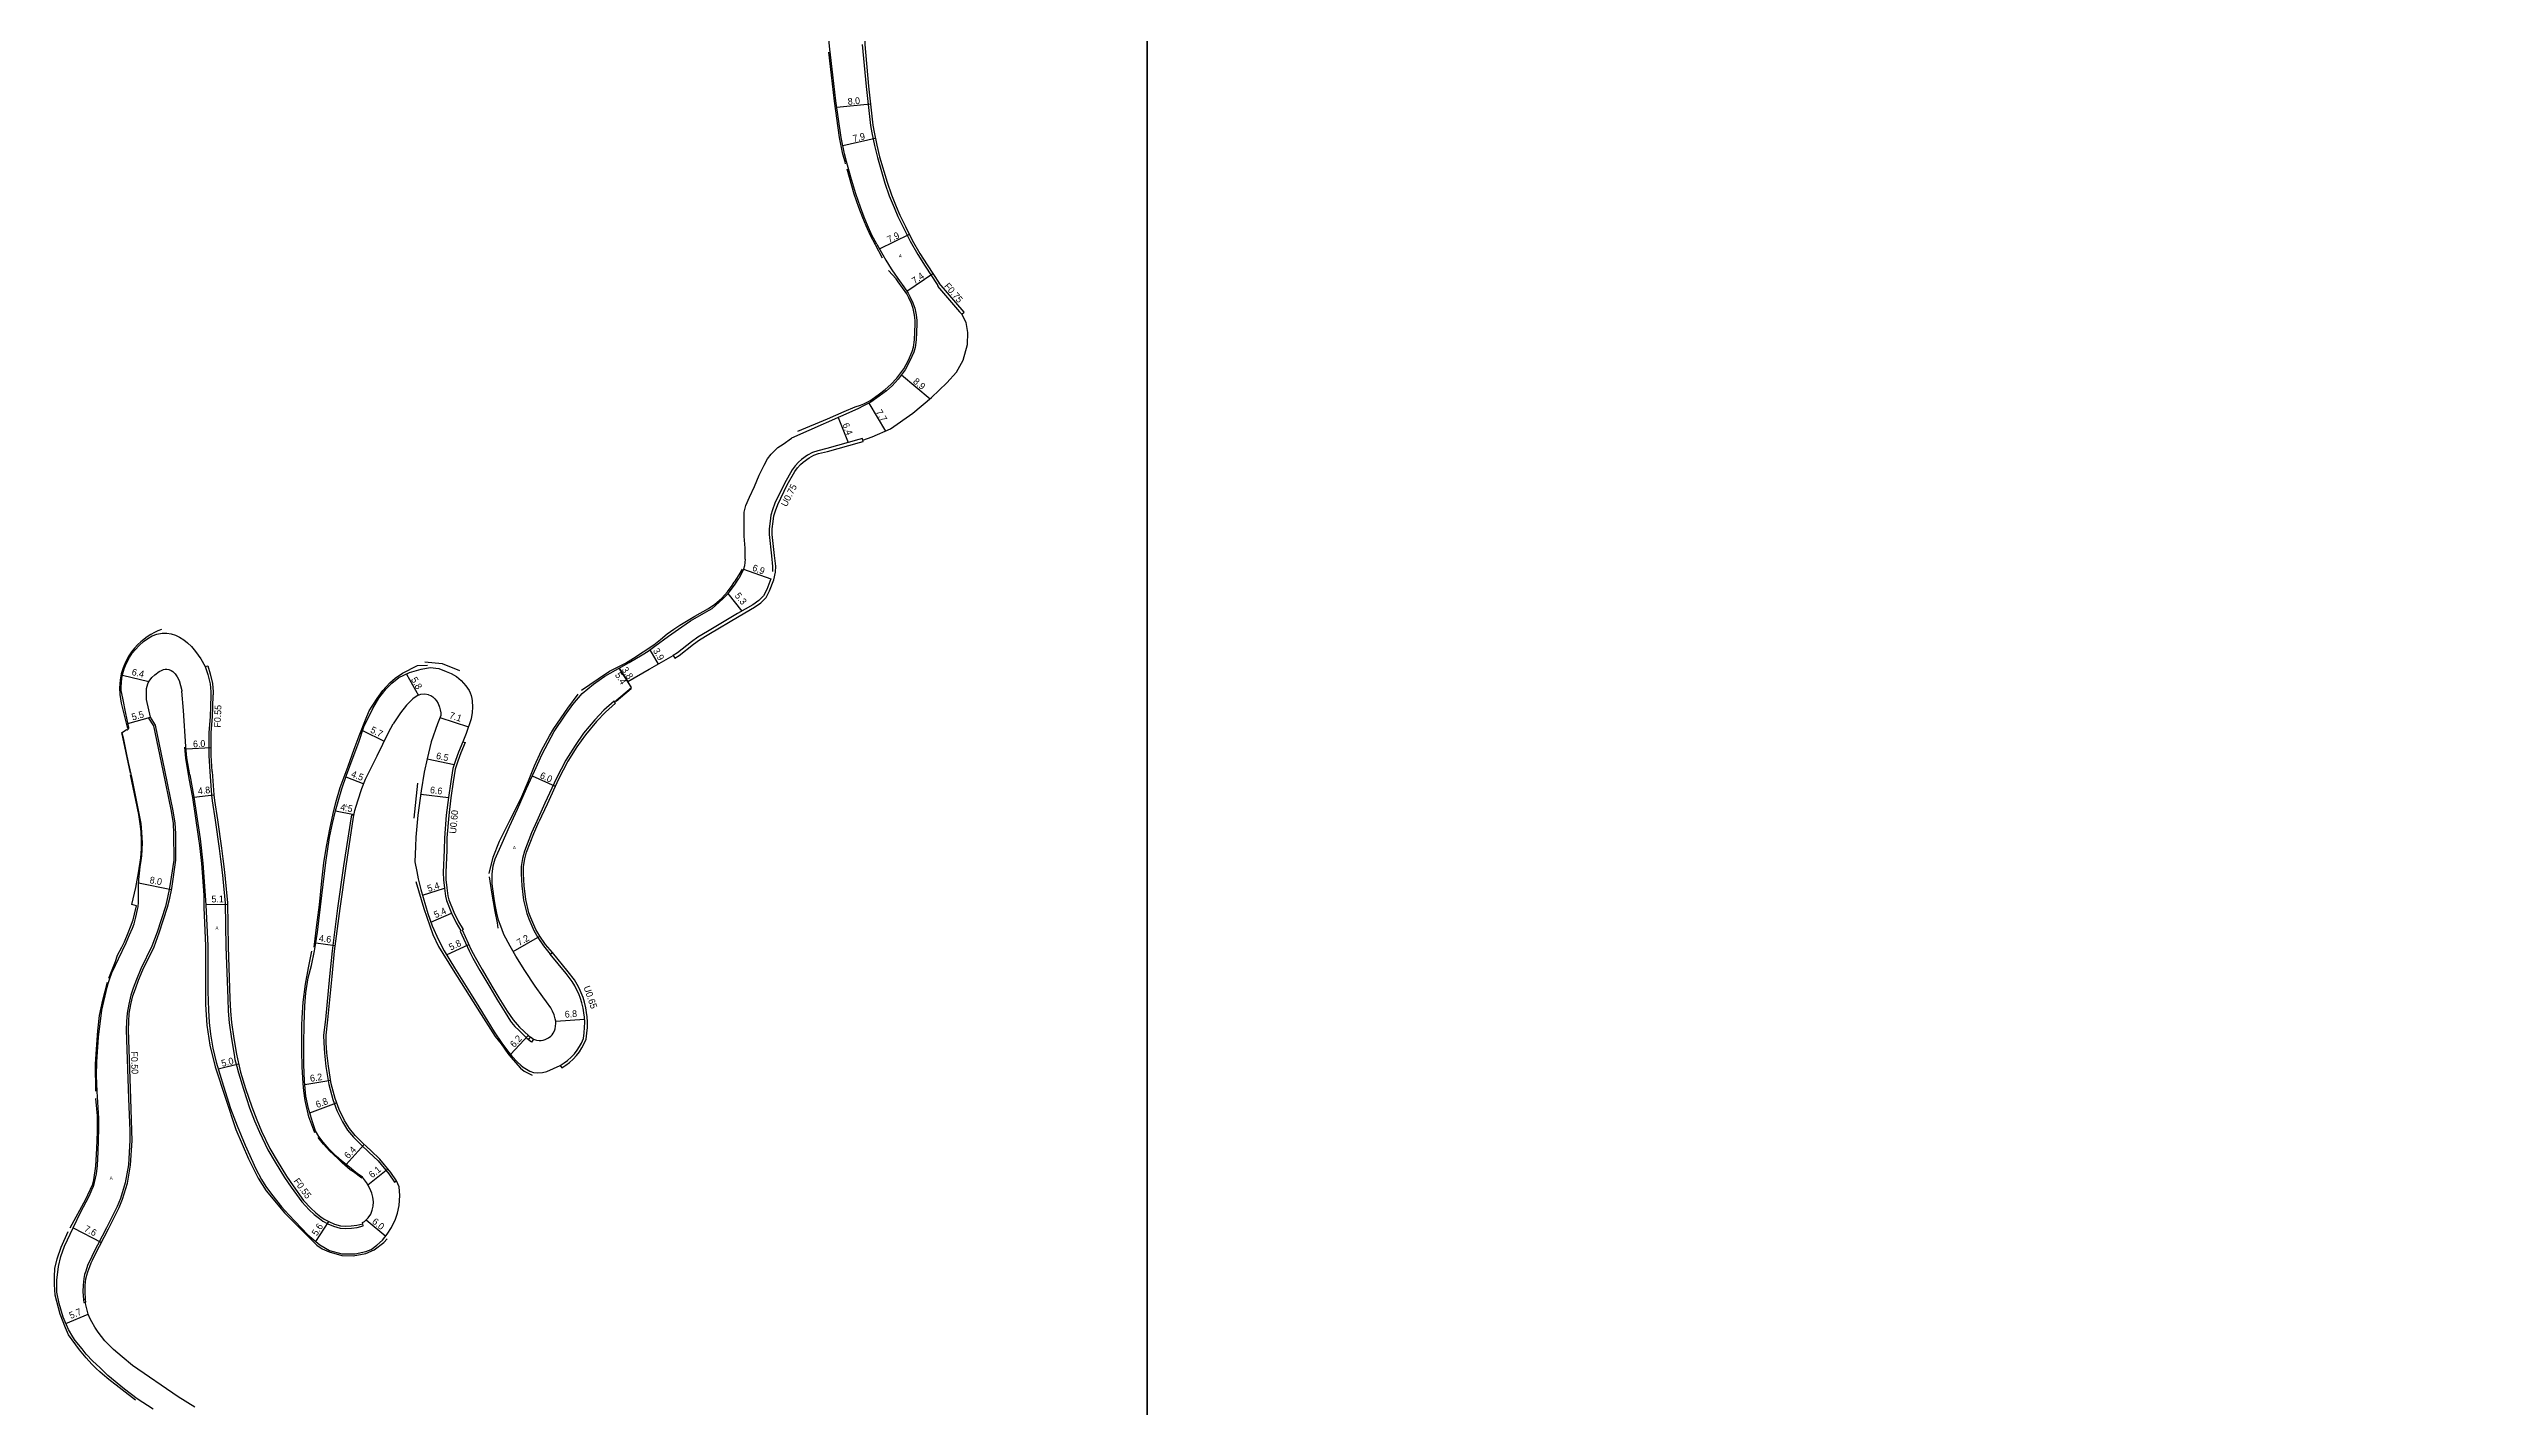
# Model space of a CAD drawing. Header units: metres. Extents: x -28000 to -24000, y -105000 to -102000.
# Drawn here: x -26660 to -26080, y -104385 to -104063 of the extents above; entities that cross this region are included whole.
import ezdxf

# ---------------------------------------------------------------- set-up
doc = ezdxf.new("R2010")
doc.units = ezdxf.units.M
doc.header["$LTSCALE"] = 2.5
for name, color, linetype in [('側溝・桝', 7, 'Continuous'), ('図郭', 7, 'Continuous'), ('幅員', 7, 'Continuous'), ('歩道・分離帯・安全施設', 7, 'Continuous'), ('舗装', 7, 'Continuous'), ('道路', 7, 'Continuous')]:
    doc.layers.add(name, color=color, linetype=linetype)
doc.styles.get("Standard").update_dxf_attribs({"font": ''})
doc.styles.add('YOKO_DECO', font='')
doc.styles.get('Standard').set_extended_font_data('@MS PGothic')
doc.styles.get('YOKO_DECO').set_extended_font_data('MS PGothic')

msp = doc.modelspace()

# ---------------------------------------------------------------- linework, layer by layer
at = {"layer": '側溝・桝'}
for points in [[(-26467.42, -104062.07), (-26466.53, -104071.98), (-26465.47, -104081.26), (-26465.18, -104082.96), (-26464.56, -104086), (-26463.86, -104088.83), (-26462.09, -104094.87), (-26461.02, -104097.9), (-26459.91, -104100.67), (-26459.04, -104102.76), (-26457.7, -104105.46), (-26456.08, -104108.67), (-26454.27, -104111.82), (-26452.57, -104114.59), (-26449.68, -104118.94), (-26449.64, -104118.99), (-26449.57, -104119.08)], [(-26449.57, -104119.08), (-26449.6, -104119.29), (-26444.4, -104125.35), (-26443.89, -104125.93)], [(-26467.29, -104155.74), (-26467.41, -104155.37), (-26468.26, -104155.64), (-26475.85, -104157.74), (-26477.97, -104158.26), (-26479.18, -104158.67), (-26480.38, -104159.3), (-26481.82, -104160.39), (-26482.55, -104160.99), (-26483.33, -104161.84), (-26484.02, -104162.79), (-26485.82, -104166.02), (-26488.11, -104170.71), (-26488.67, -104172.25), (-26489.05, -104173.57), (-26489.27, -104174.95), (-26489.47, -104176.75), (-26489.49, -104178.15), (-26488.9, -104183.17), (-26488.66, -104185.66), (-26488.7, -104186.91)], [(-26490.79, -104192.64), (-26491.94, -104193.74), (-26493.31, -104194.74), (-26496.98, -104196.86), (-26504.09, -104201.12), (-26506.36, -104202.44), (-26507.84, -104203.51), (-26511.18, -104206.17), (-26512.19, -104206.74)], [(-26489.05, -104188.65), (-26490.03, -104191.15), (-26490.79, -104192.64)], [(-26622.99, -104209.41), (-26622.34, -104211.26), (-26621.84, -104213.46), (-26621.69, -104215.39), (-26621.67, -104216.14)], [(-26621.67, -104216.14), (-26621.73, -104218.97), (-26621.85, -104221.2), (-26622.12, -104225.12), (-26622.12, -104230.51), (-26621.89, -104234.28), (-26621.5, -104239.85), (-26621.32, -104241.18), (-26620.61, -104245.76)], [(-26635.97, -104221.35), (-26636.39, -104221.61), (-26635.25, -104223.42), (-26633.04, -104234.05), (-26631.07, -104243.64), (-26630.62, -104246.55), (-26630.47, -104248.97), (-26630.44, -104255.23), (-26631.44, -104261.84), (-26631.9, -104264.13), (-26632.42, -104266.25), (-26634.38, -104272.31), (-26635.6, -104275.6), (-26638.21, -104280.98), (-26639.29, -104283.51), (-26640.02, -104285.53), (-26640.62, -104287.24), (-26641.11, -104289.34), (-26641.49, -104291.5), (-26641.64, -104293.45), (-26641.69, -104295.47), (-26641.13, -104311.71), (-26640.86, -104319.36), (-26640.82, -104321.6), (-26641.18, -104327.43), (-26641.93, -104331.67), (-26643.03, -104335.36), (-26643.83, -104337.31), (-26646.33, -104342.35), (-26649.49, -104348.45), (-26650.17, -104349.8), (-26650.45, -104350.41), (-26650.83, -104351.27), (-26651.3, -104352.58), (-26651.54, -104353.4), (-26651.74, -104354.37), (-26651.91, -104355.94), (-26651.96, -104357.43), (-26651.85, -104359.4)], [(-26526.1, -104217.74), (-26526.2, -104217.63), (-26528.6, -104219.76), (-26530.76, -104222.01), (-26533.4, -104225.21), (-26535.44, -104228.07), (-26537.6, -104231.56), (-26539.84, -104235.85), (-26542.56, -104241.73), (-26544.47, -104245.98), (-26545.73, -104248.76), (-26547.42, -104253.15), (-26547.89, -104254.84), (-26548.17, -104256.72), (-26548.22, -104258.52), (-26548.03, -104261.35), (-26547.6, -104264.69), (-26546.87, -104267.85), (-26546.41, -104269.15), (-26545.21, -104271.89), (-26544.27, -104273.57), (-26542.91, -104275.55), (-26541.31, -104277.54)], [(-26562.04, -104227.2), (-26563.04, -104229.64), (-26563.75, -104231.63), (-26564.37, -104233.56), (-26564.85, -104236.58), (-26565.43, -104240.42), (-26565.93, -104244.6), (-26566.37, -104249.94), (-26566.41, -104252.84), (-26566.62, -104258.17), (-26566.59, -104259.89), (-26566.36, -104261.9), (-26566.13, -104263.81), (-26565.87, -104264.83), (-26564.65, -104267.79), (-26563.55, -104270.1), (-26562.46, -104271.97)], [(-26620.61, -104245.76), (-26619.69, -104252.47), (-26619.35, -104255.02), (-26619.12, -104256.8), (-26618.84, -104259.62), (-26618.84, -104259.7)], [(-26587.8, -104244.69), (-26588.38, -104244.59), (-26588.46, -104245), (-26590.25, -104256.6), (-26591.64, -104266.59), (-26592.97, -104276.76), (-26593.55, -104282.79), (-26594.54, -104292.98), (-26594.96, -104296.69), (-26594.95, -104298.52), (-26594.79, -104300.94), (-26594.42, -104304.12), (-26593.72, -104308.36), (-26592.82, -104311.91), (-26591.84, -104314.53), (-26590.51, -104317.21), (-26589.31, -104319.17), (-26587.92, -104320.89), (-26586.1, -104322.7), (-26584.22, -104324.44), (-26582.06, -104326.44), (-26579.55, -104329.55), (-26578.21, -104331.51), (-26577.72, -104331.18)], [(-26618.84, -104259.7), (-26618.29, -104265.41), (-26618.11, -104275.81)], [(-26562.46, -104271.97), (-26562.65, -104272.06), (-26560.51, -104276.74), (-26559.61, -104278.5), (-26557.94, -104281.41), (-26555.63, -104285.37), (-26553.95, -104288.17), (-26551.97, -104291.31), (-26550.74, -104293.4), (-26550.49, -104293.72)], [(-26618.11, -104275.81), (-26617.68, -104288.03), (-26617.55, -104291.03), (-26617.32, -104293.78), (-26616.81, -104297.57), (-26616.16, -104301.28), (-26615.95, -104302.43), (-26615.5, -104304.14), (-26615.15, -104305.63), (-26613.94, -104309.49), (-26612.51, -104313.88), (-26611.32, -104316.97), (-26610.14, -104319.69), (-26608.16, -104323.83), (-26606.45, -104326.76), (-26604.21, -104330.4), (-26602.65, -104332.72), (-26600.15, -104336.2), (-26598.41, -104338.04), (-26597.19, -104339.19), (-26595.97, -104340.15), (-26595.13, -104340.72), (-26593.99, -104341.37), (-26592.6, -104341.97), (-26591.05, -104342.42), (-26589.71, -104342.49), (-26588.39, -104342.43), (-26587.01, -104342.23), (-26585.58, -104341.89), (-26585.7, -104341.35)], [(-26538.94, -104303.88), (-26537.98, -104303.28), (-26537.18, -104302.68), (-26536.34, -104301.92), (-26535.59, -104301.12), (-26534.94, -104300.28), (-26534.38, -104299.41), (-26533.93, -104298.58), (-26533.45, -104297.46), (-26533.25, -104296.13), (-26533.16, -104294.89), (-26533.15, -104293.6), (-26533.23, -104292.46), (-26533.37, -104291.41), (-26533.52, -104290.31), (-26533.81, -104289.06), (-26534.15, -104287.99), (-26534.56, -104286.9), (-26535.05, -104285.85), (-26535.48, -104285.03), (-26536.12, -104283.99), (-26537.56, -104282.09), (-26541.31, -104277.54), (-26540.81, -104277.13)], [(-26550.49, -104293.72), (-26549.7, -104294.66), (-26548.75, -104295.55), (-26546.74, -104297.51), (-26546.41, -104297.76)], [(-26545.96, -104297.12), (-26545.24, -104297.64), (-26545.75, -104298.35), (-26546.47, -104297.84), (-26545.98, -104297.16)], [(-26545.98, -104297.16), (-26545.96, -104297.12)]]:
    msp.add_lwpolyline(points, dxfattribs=at)
msp.add_lwpolyline([(-26651.35, -104359.3), (-26651.85, -104359.4), (-26651.73, -104360.04), (-26651.23, -104359.94)], close=True, dxfattribs=at)
at = {"layer": '図郭'}
for points in [[(-27200, -104400), (-26400, -104400), (-26400, -103800), (-27200, -103800)], [(-26400, -104400), (-25600, -104400), (-25600, -103800), (-26400, -103800)]]:
    msp.add_lwpolyline(points, close=True, dxfattribs=at)
at = {"layer": '幅員'}
for points in [[(-26473.44, -104076.87), (-26465.49, -104076.11)], [(-26472.06, -104085.98), (-26464.35, -104084.22)], [(-26463.34, -104110.49), (-26456.28, -104107.01)], [(-26456.87, -104120.47), (-26450.75, -104116.3)], [(-26458.13, -104140.27), (-26451.32, -104145.96)], [(-26465.85, -104147.01), (-26461.89, -104153.61)], [(-26473.12, -104150.42), (-26470.73, -104156.32)], [(-26495.53, -104186.29), (-26489.05, -104188.65)], [(-26499.24, -104192.1), (-26495.93, -104196.26)], [(-26517.7, -104205.42), (-26515.76, -104208.79)], [(-26642.56, -104211.44), (-26636.31, -104212.9)], [(-26575.37, -104211.16), (-26572.5, -104216.22)], [(-26525, -104209.75), (-26522.96, -104212.94)], [(-26641.28, -104222.92), (-26635.97, -104221.35)], [(-26567.42, -104221.44), (-26560.67, -104223.67)], [(-26627.52, -104228.87), (-26621.57, -104228.59)], [(-26585.73, -104224.57), (-26580.6, -104227.08)], [(-26570.45, -104231.26), (-26564.05, -104232.58)], [(-26625.72, -104240.35), (-26620.95, -104239.79)], [(-26589.67, -104235.5), (-26585.46, -104237.15)], [(-26571.94, -104239.6), (-26565.43, -104240.42)], [(-26545.56, -104235.25), (-26540.1, -104237.73)], [(-26592.18, -104243.6), (-26587.75, -104244.41)], [(-26638.77, -104260.6), (-26630.98, -104262.18)], [(-26571.54, -104263.56), (-26566.36, -104261.9)], [(-26622.83, -104265.74), (-26617.74, -104265.65)], [(-26569.56, -104269.96), (-26564.65, -104267.79)], [(-26596.79, -104274.84), (-26592.21, -104275.44)], [(-26565.87, -104277.65), (-26560.57, -104275.22)], [(-26550.05, -104276.92), (-26543.8, -104273.28)], [(-26540, -104293.42), (-26533.2, -104292.95)], [(-26550.7, -104301.29), (-26546.48, -104296.72)], [(-26619.91, -104304.64), (-26615.09, -104303.47)], [(-26599.43, -104308.4), (-26593.28, -104307.38)], [(-26598.22, -104315.13), (-26591.88, -104312.75)], [(-26589.66, -104327.32), (-26585.33, -104322.61)], [(-26584.52, -104332.17), (-26579.78, -104328.34)], [(-26654.25, -104342.33), (-26647.53, -104345.8)], [(-26596.83, -104345.57), (-26593.74, -104340.87)], [(-26584.91, -104340.48), (-26580.27, -104344.3)], [(-26655.98, -104364.98), (-26650.7, -104362.75)]]:
    msp.add_lwpolyline(points, dxfattribs=at)
at = {"layer": '幅員', "flags": 128}
msp.add_lwpolyline([(-26522.07, -104214.32), (-26525, -104209.75)], dxfattribs=at)
at = {"layer": '歩道・分離帯・安全施設'}
for points in [[(-26471.37, -104090.36), (-26471.51, -104089.88), (-26472, -104088.02), (-26472.78, -104084.1), (-26473.99, -104075.45), (-26474.71, -104069.29), (-26475.33, -104063.9)], [(-26462.61, -104112.66), (-26464.29, -104109.51), (-26465.45, -104107.33), (-26466.49, -104105.01), (-26467.32, -104103.08), (-26468.21, -104100.7), (-26469.31, -104097.53), (-26470.48, -104093.54), (-26470.98, -104091.62)], [(-26482.66, -104153.68), (-26475.64, -104150.69), (-26471.68, -104148.99), (-26469.14, -104147.85), (-26467.83, -104147.5), (-26467.04, -104147.17), (-26465.64, -104146.44), (-26463.69, -104145.07), (-26461.98, -104143.75), (-26460.63, -104142.6), (-26459.24, -104141.08), (-26457.61, -104138.89), (-26456.49, -104136.79), (-26455.6, -104134.77), (-26455.31, -104133.73), (-26455.1, -104131.99), (-26454.91, -104128.32), (-26454.9, -104127.45), (-26455.05, -104126.17), (-26455.4, -104124.61), (-26455.79, -104123.42), (-26456.42, -104122.06), (-26456.91, -104121.15), (-26457.88, -104119.68), (-26458.92, -104118.29), (-26459.43, -104117.57), (-26461.22, -104115.6)], [(-26495.87, -104186.3), (-26496.64, -104187.65), (-26497.74, -104189.38)], [(-26521.56, -104207.41), (-26516.76, -104204.24), (-26515.22, -104202.99), (-26513.59, -104201.67), (-26512.06, -104200.56), (-26510.64, -104199.59), (-26507.11, -104197.44), (-26503.87, -104195.66), (-26502.37, -104194.61), (-26500.66, -104193.17), (-26499.31, -104191.73), (-26498.22, -104190.21), (-26497.74, -104189.38)], [(-26633.34, -104200.63), (-26634.2, -104200.97), (-26635.03, -104201.35), (-26635.9, -104201.82), (-26636.72, -104202.34), (-26637.47, -104202.88), (-26638.27, -104203.53), (-26638.95, -104204.18), (-26639.72, -104205.02), (-26640.42, -104205.9), (-26641.08, -104206.88), (-26641.89, -104208.38), (-26642.43, -104209.68), (-26642.86, -104211.12), (-26643.15, -104212.61), (-26643.3, -104214.44), (-26643.24, -104216.05), (-26642.92, -104218.06), (-26641.38, -104224.06)], [(-26597.19, -104275.89), (-26596.59, -104270.54), (-26595.97, -104265.86), (-26595.4, -104260.17), (-26594.92, -104255.89), (-26594.28, -104251.98), (-26593.47, -104247.92), (-26592.73, -104244.2), (-26592.09, -104241.61), (-26591.03, -104238.07), (-26589.15, -104232.98), (-26587.73, -104228.97), (-26586.57, -104225.77), (-26585.05, -104222.04), (-26584.17, -104219.9), (-26582.26, -104216.95), (-26580.94, -104215.06), (-26579.28, -104213.28), (-26578.02, -104212.18), (-26576.32, -104210.95), (-26572.74, -104209.18), (-26570.35, -104209.1)], [(-26570.96, -104208.3), (-26566.91, -104208.7), (-26562.77, -104210.33)], [(-26529.98, -104212.32), (-26527.3, -104210.48), (-26523.45, -104208.63), (-26521.56, -104207.41)], [(-26555.75, -104258.44), (-26554.84, -104254.51), (-26553.32, -104250.72), (-26551.56, -104247.24), (-26550.8, -104245.73), (-26549.75, -104243.73), (-26548.07, -104240.15), (-26546.49, -104236.49), (-26545.04, -104232.9), (-26543.37, -104229.29), (-26541.48, -104225.79), (-26540.42, -104224.03), (-26537.12, -104219.25), (-26534.67, -104215.9)], [(-26533.92, -104214.99), (-26529.98, -104212.32)], [(-26522.14, -104214.64), (-26525.71, -104217.69)], [(-26640.72, -104234.65), (-26642.73, -104225.04)], [(-26627.91, -104228.45), (-26627.66, -104231.08), (-26626.86, -104235.88), (-26626.04, -104240.4), (-26624.61, -104250.22)], [(-26645.79, -104283.21), (-26644.26, -104279.23), (-26643.74, -104277.78), (-26642.76, -104275.83), (-26642.1, -104274.56), (-26641.2, -104272.46), (-26640.65, -104271.05), (-26640.07, -104269.36), (-26639.74, -104268.05), (-26639.3, -104266.04), (-26640.37, -104265.75), (-26639.45, -104261.76), (-26638.76, -104258.23), (-26638.26, -104254.67), (-26638.08, -104252.55), (-26638.06, -104250.64), (-26638.14, -104248.52), (-26638.37, -104246.63), (-26638.74, -104244.46), (-26639.74, -104239.54), (-26640.68, -104235.01)], [(-26572.76, -104237.03), (-26573.62, -104245.31)], [(-26624.61, -104250.22), (-26624.37, -104251.76), (-26623.9, -104256.02)], [(-26623.9, -104256.02), (-26623.3, -104263.53), (-26623.29, -104266.45), (-26622.95, -104275.52)], [(-26573.13, -104260.3), (-26571.27, -104266.73), (-26569.08, -104272.84), (-26567.79, -104275.68), (-26564.31, -104281.3), (-26557.69, -104291.77), (-26554.31, -104296.98), (-26552.96, -104298.77)], [(-26553.67, -104271.37), (-26553.77, -104270.13), (-26554.34, -104267.44), (-26555.07, -104263.3), (-26555.7, -104259.22)], [(-26622.95, -104275.52), (-26622.95, -104281.09), (-26622.89, -104289.45), (-26622.62, -104294.33), (-26621.93, -104299.06), (-26620.67, -104304.17), (-26615.78, -104319.04), (-26612.75, -104326), (-26610.44, -104330.54), (-26608.54, -104333.6), (-26604.15, -104338.84), (-26598.64, -104344.42), (-26596.54, -104346.42), (-26595.3, -104347.29), (-26593.67, -104348.03), (-26590.62, -104348.85), (-26587.93, -104348.99), (-26584.99, -104348.43), (-26583.02, -104347.55), (-26580.68, -104345.83), (-26579.88, -104344.91)], [(-26597.04, -104319.87), (-26598.46, -104316.01), (-26599.34, -104312.17), (-26599.67, -104309.87), (-26599.83, -104308.17), (-26600.02, -104304.18), (-26600.11, -104300.41), (-26600.12, -104296.24), (-26600.09, -104294.36), (-26600.03, -104292.62), (-26599.83, -104288.85), (-26599.27, -104284.66), (-26598.53, -104280.79), (-26597.72, -104276.79)], [(-26648.89, -104310), (-26648.98, -104303.54), (-26648.76, -104300.03), (-26648.41, -104295.7), (-26648, -104292.02), (-26647.27, -104288.42), (-26646.15, -104284.14)], [(-26552.96, -104298.77), (-26551.38, -104301.05), (-26550.64, -104301.93), (-26548.36, -104304.55)], [(-26548.36, -104304.55), (-26547.48, -104305.22), (-26545.6, -104306.18)], [(-26654.95, -104342.33), (-26651.28, -104335.56), (-26650.75, -104334.48), (-26649.63, -104331.99), (-26649.36, -104330.98), (-26648.93, -104327.74), (-26648.64, -104323.53), (-26648.48, -104319.59), (-26648.52, -104315.81), (-26648.87, -104311.73)], [(-26585.88, -104330.54), (-26587.89, -104329.06), (-26588.67, -104328.59), (-26590.54, -104326.95), (-26591.63, -104325.94), (-26593.56, -104324.09), (-26594.98, -104322.54), (-26596.24, -104320.94)], [(-26639.47, -104383.16), (-26645.82, -104378.23), (-26647.33, -104377), (-26647.97, -104376.44), (-26648.81, -104375.67), (-26649.83, -104374.65), (-26651.2, -104373.15), (-26652.78, -104371.21), (-26655.33, -104367.7), (-26656.07, -104366), (-26657.31, -104362.79), (-26658.53, -104358.25), (-26658.69, -104355.78), (-26658.71, -104353.93), (-26658.62, -104351.95), (-26658.03, -104349.64), (-26657.14, -104346.89), (-26655.41, -104343.2)]]:
    msp.add_lwpolyline(points, dxfattribs=at)
at = {"layer": '道路'}
for points in [[(-26463.97, -104109.35), (-26465.14, -104107.18), (-26466.17, -104104.87), (-26467, -104102.95), (-26467.88, -104100.58), (-26468.98, -104097.43), (-26470.15, -104093.45), (-26471.17, -104089.79), (-26471.67, -104087.95), (-26472.44, -104084.05), (-26473.65, -104075.41), (-26474.37, -104069.25), (-26475.07, -104063.19), (-26475.85, -104056.17), (-26476.26, -104052.38), (-26476.57, -104049.66), (-26476.69, -104048.22), (-26476.78, -104046.16)], [(-26466.97, -104048.36), (-26466.92, -104053.31), (-26466.85, -104062.04), (-26465.97, -104071.93), (-26464.91, -104081.18), (-26464.62, -104082.85), (-26464.01, -104085.88), (-26463.31, -104088.68), (-26461.55, -104094.69), (-26460.49, -104097.7), (-26459.39, -104100.45), (-26458.52, -104102.52), (-26457.19, -104105.2), (-26455.58, -104108.4), (-26453.78, -104111.53), (-26452.09, -104114.28), (-26449.21, -104118.62)], [(-26463.97, -104109.35), (-26461.87, -104113.12), (-26460.57, -104115.23), (-26459.53, -104116.73), (-26458.59, -104118.05), (-26457.55, -104119.44), (-26456.56, -104120.94), (-26456.06, -104121.88), (-26455.42, -104123.27), (-26455.01, -104124.5), (-26454.65, -104126.1), (-26454.49, -104127.43), (-26454.5, -104128.33), (-26454.7, -104132.03), (-26454.91, -104133.81), (-26455.22, -104134.91), (-26456.13, -104136.97), (-26457.27, -104139.11), (-26458.92, -104141.34), (-26460.35, -104142.89), (-26461.72, -104144.06), (-26463.45, -104145.39), (-26465.43, -104146.79), (-26467.12, -104147.67), (-26468.51, -104148.39), (-26484.21, -104155.29)], [(-26481.4, -104160.99), (-26479.99, -104159.92), (-26478.89, -104159.35), (-26477.76, -104158.96), (-26475.66, -104158.44), (-26468.05, -104156.34), (-26467.19, -104156.06), (-26467.29, -104155.74), (-26465.06, -104155.02), (-26460.74, -104153.1), (-26455.47, -104149.39), (-26451.01, -104145.7), (-26447.37, -104142.17), (-26445.09, -104139.64), (-26443.5, -104136.86), (-26442.49, -104133.15), (-26442.43, -104130.27), (-26442.83, -104127.91), (-26443.89, -104125.93), (-26443.34, -104125.46), (-26449.21, -104118.62)], [(-26495.15, -104183.92), (-26495.13, -104181.37), (-26495.39, -104178.53), (-26495.42, -104175.23), (-26495.37, -104172.86), (-26495.01, -104171.26), (-26494.14, -104169.24), (-26492.94, -104166.71), (-26491.8, -104164.05), (-26490.64, -104161.71), (-26489.83, -104160.22), (-26488.99, -104159.07), (-26487.43, -104157.5), (-26486.17, -104156.69), (-26484.21, -104155.29)], [(-26487.98, -104187), (-26487.93, -104185.63), (-26488.18, -104183.1), (-26488.76, -104178.12), (-26488.75, -104176.79), (-26488.54, -104175.05), (-26488.33, -104173.72), (-26487.98, -104172.48), (-26487.43, -104171), (-26485.17, -104166.36), (-26483.4, -104163.18), (-26482.76, -104162.3), (-26482.05, -104161.52), (-26481.4, -104160.99)], [(-26519.56, -104206.62), (-26518.15, -104205.77), (-26516.58, -104204.57), (-26513.28, -104202.16), (-26510.16, -104200), (-26508.06, -104198.53), (-26504.38, -104196.44), (-26502.93, -104195.64), (-26500.44, -104193.32), (-26499.77, -104192.67), (-26498.88, -104191.72), (-26497.52, -104189.86), (-26496.68, -104188.55)], [(-26495.15, -104183.92), (-26495.31, -104185.56), (-26495.53, -104186.29), (-26496.15, -104187.69), (-26496.68, -104188.55)], [(-26490.16, -104193.01), (-26489.36, -104191.45), (-26488.34, -104188.85), (-26487.98, -104187)], [(-26517.86, -104210), (-26517.71, -104209.91), (-26512.19, -104206.74), (-26511.83, -104207.38), (-26510.77, -104206.77), (-26507.4, -104204.09), (-26505.96, -104203.05), (-26503.72, -104201.75), (-26496.61, -104197.49), (-26492.91, -104195.36), (-26491.47, -104194.3), (-26490.23, -104193.12), (-26490.16, -104193.01)], [(-26635.32, -104385.25), (-26639.07, -104382.82), (-26642.13, -104380.58), (-26646.03, -104377.33), (-26647.92, -104375.44), (-26649.6, -104373.9), (-26651.18, -104372.26), (-26652.17, -104371.03), (-26653.75, -104369.03), (-26654.35, -104368.18), (-26655.37, -104366.43), (-26656.61, -104363.47), (-26657.58, -104360.27), (-26658.09, -104357.57), (-26658.13, -104354.75), (-26657.72, -104351.48), (-26657.18, -104349.15), (-26656.35, -104346.71), (-26654.25, -104342.33), (-26652.44, -104338.55), (-26651.22, -104336.18), (-26650.4, -104334.67), (-26649.82, -104333.37), (-26649.47, -104332.43), (-26649.21, -104331.61), (-26648.72, -104329.53), (-26648.48, -104327.56), (-26648.32, -104324.37), (-26648.23, -104321.59), (-26648.16, -104318.88), (-26648.2, -104316.36), (-26648.57, -104310.07), (-26648.76, -104306.34), (-26648.69, -104303.03), (-26648.28, -104297.19), (-26647.5, -104290.78), (-26646.24, -104285.35), (-26646, -104284.5), (-26645.66, -104283.51), (-26645.08, -104281.91), (-26644.25, -104280.12), (-26643.53, -104278.64), (-26641.71, -104274.87), (-26640.9, -104272.96), (-26640.22, -104271.33), (-26639.82, -104270.32), (-26639.4, -104268.73), (-26639, -104266.92), (-26638.89, -104266.32), (-26638.78, -104265.22), (-26638.81, -104262.19), (-26638.8, -104261.37), (-26638.75, -104259.81), (-26638.41, -104256.82), (-26638.14, -104255.36), (-26638.03, -104254.25), (-26637.94, -104252.76), (-26637.88, -104251.16), (-26637.97, -104248.61), (-26638.16, -104246.56), (-26639.23, -104241.06), (-26640.32, -104235.89), (-26641.13, -104232.08), (-26641.69, -104229.41), (-26642.23, -104226.64), (-26642.63, -104224.98), (-26641.6, -104224.3), (-26641.5, -104224.37), (-26641.41, -104224.39), (-26641.29, -104224.34), (-26641.2, -104224.25), (-26641.14, -104224.14), (-26641.09, -104224), (-26641.09, -104223.82), (-26641.79, -104220.51), (-26642.54, -104216.87), (-26642.88, -104215.1), (-26642.89, -104214.21), (-26642.84, -104213.15), (-26642.71, -104212.12), (-26642.48, -104211.03), (-26642.17, -104209.97), (-26641.86, -104209.14), (-26641.42, -104208.17), (-26640.92, -104207.26), (-26640.26, -104206.25), (-26639.54, -104205.33), (-26638.67, -104204.41), (-26637.63, -104203.49), (-26636.57, -104202.73), (-26635.53, -104202.11), (-26634.42, -104201.73), (-26633.2, -104201.52), (-26632.1, -104201.51), (-26631.05, -104201.66), (-26630.06, -104201.95), (-26629.05, -104202.41), (-26628.08, -104203.07), (-26627.16, -104203.81), (-26626.25, -104204.68), (-26625.28, -104205.8), (-26624.06, -104207.58), (-26622.99, -104209.41), (-26622.41, -104209.19), (-26621.8, -104211.11), (-26621.29, -104213.38), (-26621.14, -104215.37), (-26621.12, -104216.13)], [(-26625.46, -104384.8), (-26629.38, -104382.35), (-26640.22, -104374.94), (-26642.63, -104372.87), (-26644.69, -104371.12), (-26646.79, -104369.07), (-26648.33, -104367.08), (-26649.16, -104365.89), (-26649.88, -104364.58), (-26650.28, -104363.73), (-26650.68, -104362.79), (-26651.05, -104361.5), (-26651.39, -104359.98), (-26651.23, -104359.94), (-26651.35, -104359.3), (-26651.44, -104357.43), (-26651.39, -104355.98), (-26651.23, -104354.45), (-26651.04, -104353.52), (-26650.81, -104352.74), (-26650.35, -104351.46), (-26649.98, -104350.62), (-26649.71, -104350.03), (-26649.03, -104348.69), (-26645.87, -104342.58), (-26643.37, -104337.52), (-26642.55, -104335.54), (-26641.42, -104331.78), (-26640.66, -104327.49), (-26640.31, -104321.62), (-26640.34, -104319.35), (-26640.62, -104311.69), (-26641.17, -104295.47), (-26641.12, -104293.48), (-26640.98, -104291.56), (-26640.61, -104289.44), (-26640.13, -104287.39), (-26639.54, -104285.71), (-26638.81, -104283.7), (-26637.74, -104281.19), (-26635.12, -104275.8), (-26633.89, -104272.48), (-26631.93, -104266.39), (-26631.4, -104264.25), (-26630.93, -104261.93), (-26629.93, -104255.26), (-26629.95, -104248.96), (-26630.11, -104246.49), (-26630.56, -104243.54), (-26632.53, -104233.94), (-26634.75, -104223.27), (-26635.97, -104221.35), (-26636.86, -104217.18), (-26636.93, -104215.54), (-26636.87, -104214.62), (-26636.56, -104213.49), (-26636.31, -104212.9), (-26636.04, -104212.5), (-26635.61, -104211.99), (-26634.92, -104211.35), (-26633.89, -104210.57), (-26633.33, -104210.29), (-26632.89, -104210.11), (-26632.51, -104210.03), (-26632.11, -104210.02), (-26631.6, -104210.1), (-26631.09, -104210.31), (-26630.68, -104210.56), (-26630.09, -104211.11), (-26629.6, -104211.8), (-26629.18, -104212.71), (-26628.82, -104213.85), (-26628.53, -104215.09), (-26628.5, -104215.26)], [(-26583.29, -104219.3), (-26581.86, -104216.88), (-26580.19, -104214.71), (-26578.8, -104213.33), (-26577.12, -104212.01), (-26574.62, -104210.8), (-26571.86, -104209.99), (-26569.77, -104209.63), (-26567.66, -104209.82), (-26565.93, -104210.53)], [(-26565.93, -104210.53), (-26564.73, -104211.01), (-26563.54, -104211.76), (-26562.37, -104212.73), (-26561.26, -104213.99), (-26560.54, -104215.09), (-26560.25, -104215.63), (-26560.02, -104216.24), (-26559.84, -104216.95), (-26559.76, -104217.55), (-26559.73, -104218.98), (-26559.77, -104220.31), (-26560.03, -104221.74), (-26561.19, -104225.27), (-26562.04, -104227.2), (-26561.48, -104227.42)], [(-26549.03, -104243.17), (-26546.94, -104238.25), (-26545.06, -104234.17), (-26543.24, -104230.12), (-26540.38, -104224.78), (-26537.76, -104220.92), (-26535.95, -104218.4), (-26533.78, -104215.8), (-26531.1, -104213.54), (-26528.39, -104211.65), (-26522.62, -104208.41), (-26519.56, -104206.62)], [(-26525.83, -104218.04), (-26526.1, -104217.74), (-26522.07, -104214.32), (-26522.96, -104212.94), (-26517.86, -104210)], [(-26626.65, -104235.01), (-26627.32, -104231.03), (-26627.57, -104228.34), (-26628.17, -104219.8), (-26628.5, -104215.26)], [(-26621.34, -104234.25), (-26621.57, -104230.49), (-26621.57, -104225.13), (-26621.3, -104221.23), (-26621.18, -104218.99), (-26621.12, -104216.13)], [(-26570.15, -104216.08), (-26571.03, -104215.92), (-26572.02, -104215.99), (-26572.81, -104216.36), (-26573.8, -104217.04), (-26575.33, -104218.52), (-26576.74, -104220.35), (-26578.5, -104222.99)], [(-26570.15, -104216.08), (-26569.61, -104216.27), (-26569.12, -104216.56), (-26568.65, -104217.01), (-26568.26, -104217.49), (-26567.84, -104218.18), (-26567.49, -104219.01), (-26567.33, -104219.65), (-26567.24, -104220.33), (-26567.24, -104220.96), (-26567.99, -104222.96), (-26569.5, -104227.23), (-26570.45, -104231.26), (-26571.15, -104234.39), (-26571.83, -104238.83), (-26572.64, -104244.6), (-26573.12, -104249.78), (-26573.21, -104252), (-26573.34, -104255.63), (-26572.93, -104257.9), (-26572.57, -104259.68), (-26571.94, -104262.17), (-26570.28, -104267.87), (-26569.26, -104270.81), (-26567.79, -104274.14), (-26566.42, -104276.73), (-26564, -104280.77), (-26560.03, -104287.05), (-26558.21, -104289.99), (-26554.6, -104295.91), (-26552.75, -104298.61)], [(-26622.35, -104275.53), (-26622.34, -104279.55), (-26622.36, -104286.39), (-26622.24, -104290.8), (-26622.09, -104293.7), (-26621.73, -104296.46), (-26621.19, -104299.76), (-26620.37, -104303.11), (-26618.68, -104308.77), (-26617.01, -104314.04), (-26615.47, -104318.19), (-26613.5, -104322.74), (-26611.03, -104328.34), (-26609.68, -104330.91), (-26608.65, -104332.54), (-26607.34, -104334.35), (-26604.93, -104337.34), (-26603.2, -104339.23), (-26598.71, -104343.98), (-26595.86, -104346.38), (-26593.57, -104347.68), (-26590.67, -104348.46), (-26587.47, -104348.49), (-26585, -104347.96), (-26583.69, -104347.45), (-26582.36, -104346.48), (-26581.04, -104345.23), (-26579.92, -104343.87), (-26578.88, -104342.27), (-26577.94, -104340.29), (-26577.48, -104338.89), (-26577.08, -104337.01), (-26576.92, -104334.71), (-26577.08, -104332.63), (-26577.69, -104331.22), (-26579.08, -104329.2), (-26581.63, -104326.04), (-26583.82, -104324), (-26585.7, -104322.27), (-26587.48, -104320.5), (-26588.83, -104318.83), (-26590, -104316.93), (-26591.3, -104314.3), (-26592.26, -104311.74), (-26593.14, -104308.24), (-26593.84, -104304.04), (-26594.21, -104300.88), (-26594.37, -104298.5), (-26594.37, -104296.72), (-26593.96, -104293.04), (-26592.96, -104282.84), (-26592.39, -104276.83), (-26591.06, -104266.67), (-26589.66, -104256.68), (-26587.88, -104245.09), (-26587.59, -104243.51), (-26586.87, -104241.17), (-26585.89, -104238.26), (-26585.02, -104236.04), (-26582.3, -104230.54), (-26579.58, -104224.99), (-26578.5, -104222.99)], [(-26617.56, -104275.8), (-26617.13, -104288.01), (-26617, -104290.99), (-26616.77, -104293.72), (-26616.26, -104297.48), (-26615.62, -104301.17), (-26615.37, -104302.34), (-26614.96, -104304.01), (-26614.61, -104305.48), (-26613.42, -104309.32), (-26611.99, -104313.69), (-26610.81, -104316.76), (-26609.64, -104319.46), (-26607.67, -104323.57), (-26605.97, -104326.47), (-26603.75, -104330.1), (-26602.2, -104332.4), (-26599.72, -104335.85), (-26598.02, -104337.65), (-26596.82, -104338.77), (-26595.65, -104339.7), (-26594.84, -104340.25), (-26593.74, -104340.87), (-26592.41, -104341.45), (-26590.96, -104341.88), (-26589.71, -104341.93), (-26588.44, -104341.88), (-26587.11, -104341.69), (-26585.7, -104341.35), (-26585.77, -104341.06), (-26585.3, -104340.8), (-26584.91, -104340.48), (-26584.39, -104339.94), (-26583.81, -104339.07), (-26583.47, -104338.15), (-26583.24, -104337.2), (-26583.19, -104336.19), (-26583.3, -104335.09), (-26583.52, -104334.13), (-26584.03, -104333.04), (-26584.83, -104331.6), (-26585.77, -104330.36), (-26587.04, -104329.46), (-26587.83, -104328.8), (-26588.87, -104327.96), (-26590.7, -104326.45), (-26592, -104325.34), (-26593.68, -104323.72), (-26595.09, -104322.08), (-26596.09, -104320.73), (-26596.86, -104319.33), (-26597.6, -104317.26), (-26598.52, -104314.09), (-26599.15, -104311.17), (-26599.51, -104307.58), (-26599.62, -104303.66), (-26599.67, -104298.84), (-26599.58, -104294.07), (-26599.43, -104289.79), (-26599.16, -104286.64), (-26598.61, -104283.14), (-26597.85, -104280.23), (-26597.1, -104276.75), (-26596.86, -104275.34), (-26596.43, -104272.32), (-26595.38, -104263.62), (-26594.42, -104255.82), (-26593.57, -104249.86), (-26592.85, -104246.55), (-26592.18, -104243.6), (-26591.55, -104241.37), (-26590.67, -104238.38), (-26589.52, -104235.09), (-26587.93, -104230.86), (-26586.63, -104227.31), (-26585.44, -104223.71), (-26583.29, -104219.3)], [(-26525.83, -104218.04), (-26528.22, -104220.16), (-26530.35, -104222.38), (-26532.97, -104225.54), (-26534.98, -104228.38), (-26537.12, -104231.84), (-26539.34, -104236.09), (-26542.06, -104241.96), (-26543.97, -104246.2)], [(-26561.48, -104227.42), (-26562.48, -104229.85), (-26563.18, -104231.83), (-26563.79, -104233.7), (-26564.26, -104236.67), (-26564.84, -104240.5), (-26565.34, -104244.66), (-26565.78, -104249.97), (-26565.81, -104252.86), (-26566.02, -104258.18), (-26566, -104259.85), (-26565.77, -104261.83), (-26565.54, -104263.7), (-26565.3, -104264.65), (-26564.11, -104267.54), (-26563.02, -104269.82), (-26561.94, -104271.66), (-26562.14, -104271.78), (-26559.99, -104276.48), (-26559.1, -104278.22), (-26557.44, -104281.12), (-26555.13, -104285.07), (-26553.46, -104287.87), (-26551.48, -104291), (-26550.1, -104293.04)], [(-26621.34, -104234.25), (-26620.95, -104239.79), (-26620.78, -104241.1), (-26620.06, -104245.68)], [(-26626.65, -104235.01), (-26625.72, -104240.35), (-26624.21, -104250.16)], [(-26620.06, -104245.68), (-26619.14, -104252.4), (-26618.8, -104254.95), (-26618.57, -104256.74), (-26618.29, -104259.57), (-26618.29, -104259.65)], [(-26545.27, -104297.68), (-26544.54, -104297.9), (-26543.95, -104297.98), (-26543.44, -104297.96), (-26542.95, -104297.89), (-26542.5, -104297.76), (-26541.69, -104297.35), (-26541.14, -104296.91), (-26540.85, -104296.6), (-26540.58, -104296.24), (-26540.29, -104295.71), (-26540.14, -104295.2), (-26540.03, -104294.58), (-26539.95, -104293.9), (-26540, -104293.42), (-26540.14, -104292.86), (-26540.39, -104291.92), (-26540.76, -104291), (-26541.2, -104290.19), (-26542.16, -104288.83), (-26543.06, -104287.63), (-26544.86, -104285.06), (-26547.3, -104281.4), (-26549.43, -104277.99), (-26550.81, -104275.61), (-26552.29, -104272.82), (-26552.77, -104271.52), (-26553.52, -104269.44), (-26553.94, -104267.82), (-26554.29, -104266.24), (-26554.57, -104264.3), (-26555.06, -104260.83), (-26555.08, -104258.53), (-26554.78, -104256.61), (-26554.34, -104254.96), (-26552.67, -104251.21), (-26550.93, -104247.25), (-26549.03, -104243.17)], [(-26549.04, -104303.09), (-26548.28, -104303.82), (-26547.68, -104304.29), (-26546.92, -104304.79), (-26546.11, -104305.21), (-26545.23, -104305.55), (-26544.36, -104305.65), (-26543.15, -104305.57), (-26542.14, -104305.3), (-26538.94, -104303.88), (-26538.58, -104304.42), (-26537.62, -104303.82), (-26536.77, -104303.18), (-26535.89, -104302.39), (-26535.1, -104301.54), (-26534.41, -104300.66), (-26533.82, -104299.74), (-26533.35, -104298.86), (-26532.82, -104297.64), (-26532.61, -104296.2), (-26532.51, -104294.92), (-26532.51, -104293.58), (-26532.59, -104292.39), (-26532.73, -104291.32), (-26532.88, -104290.2), (-26533.19, -104288.89), (-26533.53, -104287.77), (-26533.96, -104286.65), (-26534.47, -104285.56), (-26534.92, -104284.71), (-26535.59, -104283.63), (-26537.05, -104281.69), (-26540.8, -104277.14), (-26542.44, -104275.21), (-26543.8, -104273.28), (-26544.71, -104271.64), (-26545.9, -104268.94), (-26546.34, -104267.69), (-26547.05, -104264.59), (-26547.49, -104261.3), (-26547.67, -104258.51), (-26547.62, -104256.76), (-26547.35, -104254.96), (-26546.89, -104253.32), (-26545.22, -104248.97), (-26543.97, -104246.2)], [(-26624.21, -104250.16), (-26623.59, -104255.97)], [(-26623.59, -104255.97), (-26622.82, -104265.82), (-26622.35, -104275.53)], [(-26618.29, -104259.65), (-26617.74, -104265.38), (-26617.56, -104275.8)], [(-26552.75, -104298.61), (-26551.09, -104300.82), (-26550.37, -104301.68), (-26549.04, -104303.09)], [(-26550.1, -104293.04), (-26549.15, -104294.16), (-26548.55, -104294.77), (-26546.37, -104296.83), (-26545.98, -104297.16)], [(-26545.98, -104297.16), (-26545.96, -104297.12), (-26545.24, -104297.64), (-26545.27, -104297.68)]]:
    msp.add_lwpolyline(points, dxfattribs=at)

# ---------------------------------------------------------------- texts
at = {"layer": '側溝・桝'}
for s, rotation, p in [('F0.75', 310.62857, (-26448.15, -104119.35)), ('U0.75', 63, (-26485.35, -104171.68)), ('F0.55', 87.65183, (-26619.36, -104223.87)), ('U0.60', 85, (-26563.59, -104249.02)), ('U0.65', 289, (-26533.45, -104285.33)), ('F0.50', 272, (-26640.61, -104300.6)), ('F0.55', 306, (-26602.16, -104331.28))]:
    msp.add_text(s, height=1.6, rotation=rotation, dxfattribs=at).set_placement(p)
at = {"layer": '幅員'}
for s, rotation, p in [('8.0', 5.48593, (-26470.79, -104076.37)), ('7.9', 12.85767, (-26469.48, -104085.14)), ('7.9', 26.25931, (-26461.05, -104109.08)), ('7.4', 34.25963, (-26455.02, -104118.9)), ('8.9', 320.08055, (-26455.55, -104142.1)), ('6.4', 292.06495, (-26472.18, -104152.07)), ('7.7', 300.93276, (-26464.3, -104149.11)), ('6.9', 340, (-26493.61, -104186.63)), ('5.3', 309, (-26497.72, -104192.67)), ('3.9', 300, (-26517.04, -104205.62)), ('6.4', 347, (-26640.5, -104211.38)), ('5.4', 302.64238, (-26526.07, -104211.39)), ('3.8', 302.64238, (-26524.46, -104210.13)), ('5.8', 299.51298, (-26574.35, -104212.45)), ('5.5', 16, (-26640.16, -104222.17)), ('7.1', 342, (-26565.33, -104221.6)), ('6.0', 2.71304, (-26625.85, -104228.54)), ('5.7', 334, (-26584.04, -104224.93)), ('4.5', 339, (-26588.6, -104235.45)), ('6.5', 348, (-26568.43, -104231.23)), ('6.0', 335.59714, (-26543.91, -104235.73)), ('4.8', 7, (-26624.63, -104239.71)), ('6.6', 353, (-26569.84, -104239.36)), ('4.5', 350, (-26591.11, -104243.41)), ('8.0', 349, (-26636.26, -104260.67)), ('5.1', 1, (-26621.49, -104265.27)), ('5.4', 18, (-26570.12, -104262.8)), ('5.4', 24, (-26568.42, -104269.02)), ('4.6', 353, (-26596.15, -104274.49)), ('5.8', 25, (-26564.84, -104276.68)), ('7.2', 30, (-26548.63, -104275.62)), ('6.8', 4, (-26537.82, -104292.57)), ('6.2', 47, (-26549.84, -104299.74)), ('5.0', 14, (-26618.96, -104304.2)), ('6.2', 9, (-26598.06, -104307.76)), ('6.8', 21, (-26596.49, -104313.99)), ('6.4', 47, (-26589.1, -104326.08)), ('6.1', 39, (-26583.47, -104330.62)), ('7.6', 333, (-26651.81, -104343.06)), ('5.6', 57, (-26596.57, -104344.39)), ('6.0', 321, (-26583.64, -104341.11)), ('5.7', 23, (-26654.79, -104363.93))]:
    msp.add_text(s, height=1.6, rotation=rotation, dxfattribs=at).set_placement(p)
at = {"layer": '舗装', "style": 'YOKO_DECO'}
for p in [(-26458.75, -104112.49, 507.73), (-26589.93, -104242.77, 463), (-26550.15, -104252.64, 485.64), (-26620.57, -104271.71, 440.69), (-26645.61, -104330.91, 425.77)]:
    msp.add_text('A', height=0.75, dxfattribs=at).set_placement(p)

doc.saveas('drawing.dxf')
